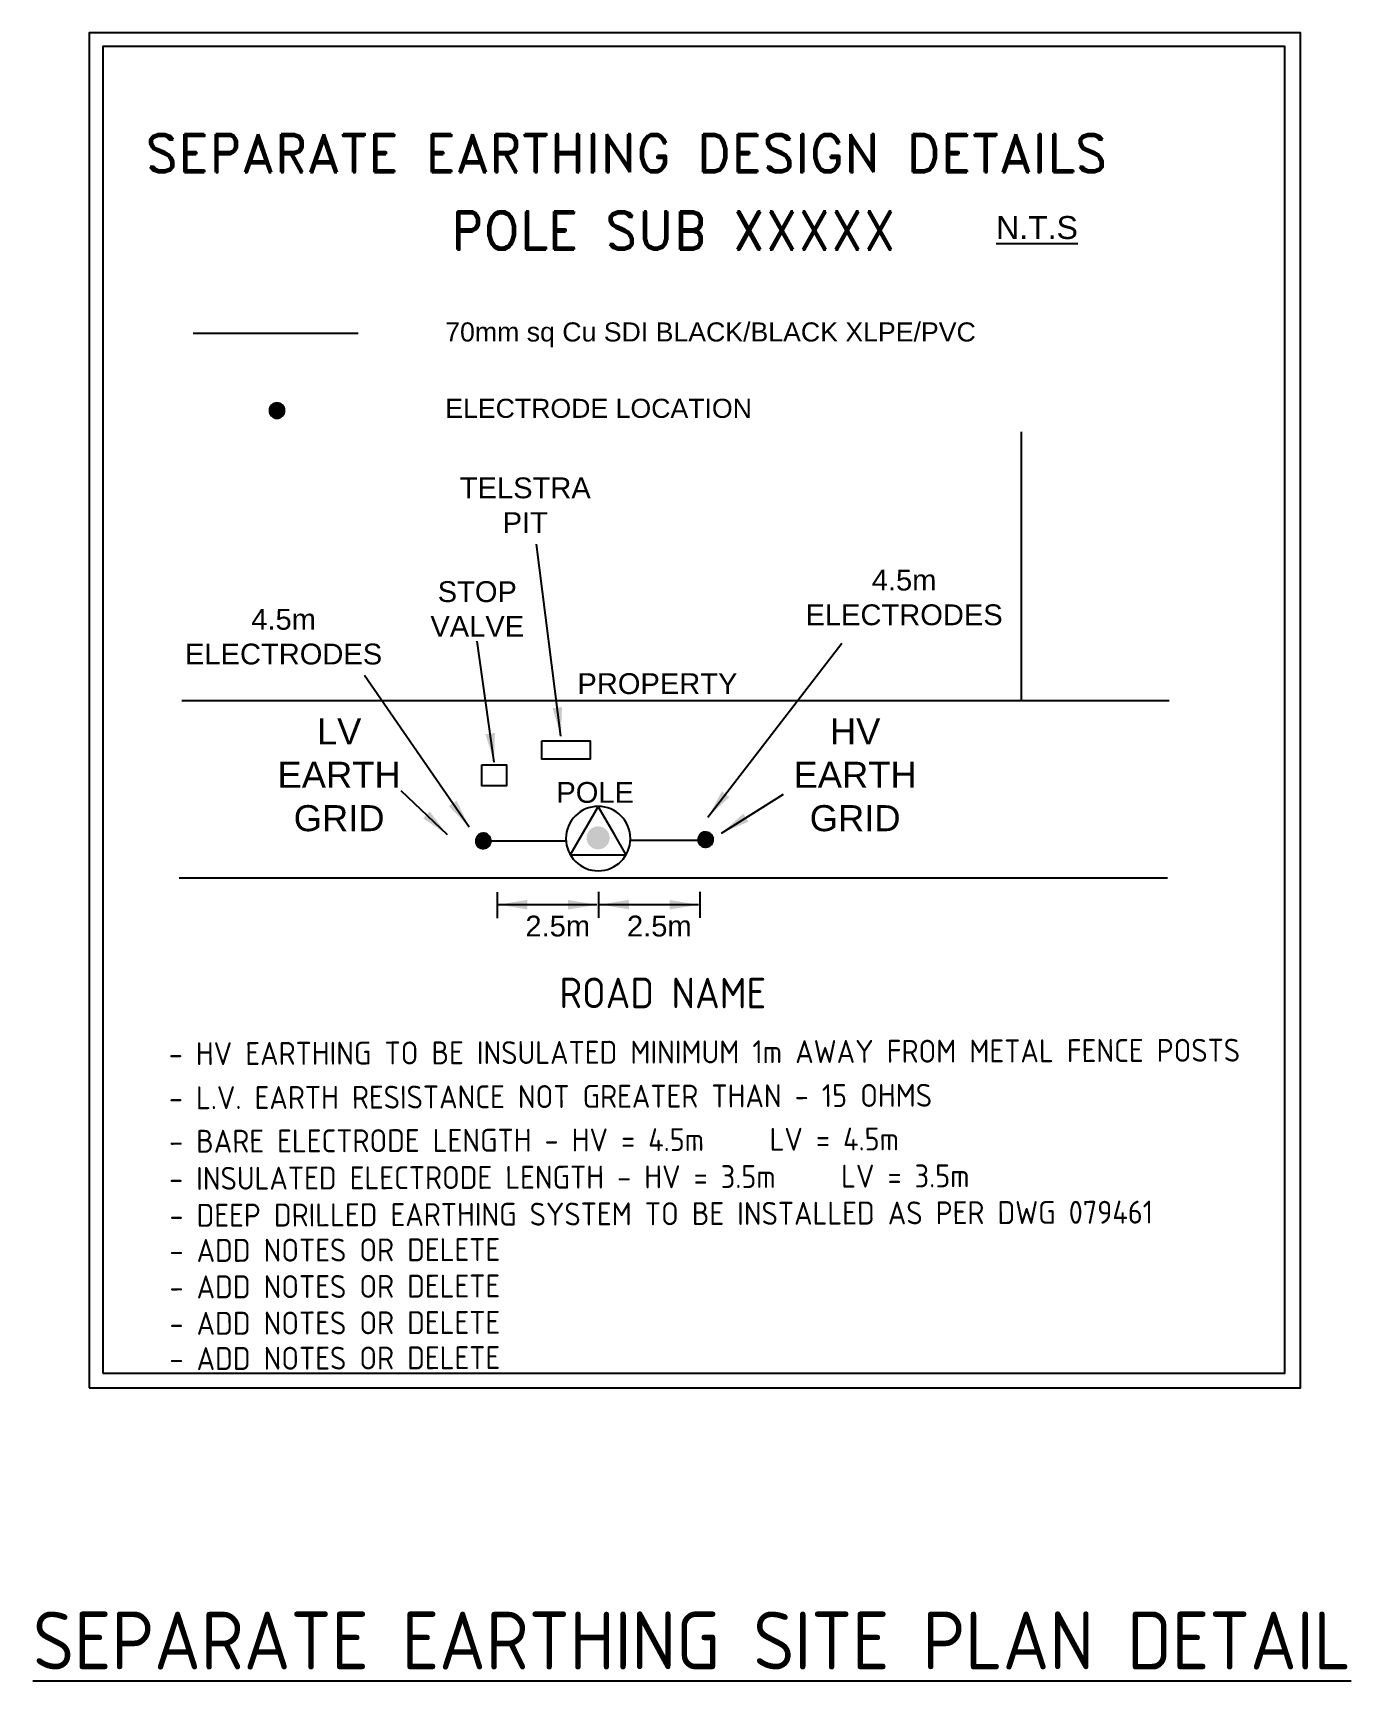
# Model space of a CAD drawing. Header units: metres. Extents: x 906 to 1020, y 252 to 394.
import ezdxf
from ezdxf.enums import TextEntityAlignment as Align

# ---------------------------------------------------------------- set-up
doc = ezdxf.new("R2010")
doc.units = ezdxf.units.M
doc.layers.get('0').update_dxf_attribs({"color": 6})
doc.layers.add('Earthing_SP_Misc', color=7, linetype='Continuous')
doc.styles.add('ARIAL', font='arial.ttf', dxfattribs={"height": 2})
doc.styles.add('Elec', font='romand__.ttf')
doc.styles.add('iecISOCP', font='isocp.shx')
doc.styles.add('ieISOCP', font='isocp.shx')
doc.styles.add('RoadName', font='arial.ttf', dxfattribs={"height": 2.5})
doc.styles.get("Standard").update_dxf_attribs({"font": 'arial.ttf'})
doc.linetypes.add('IECLCABIEE', pattern='A,6,-0.5,["IE",Standard,S=1.7,R=0,X=0.5,Y=-1],-2.8', length=9.3)
doc.dimstyles.new('GISCAD Dim Style', dxfattribs={"dimtxt": 2.5, "dimasz": 3, "dimexe": 1.25, "dimexo": 0.625, "dimtad": 1, "dimtoh": 1, "dimdec": 1, "dimtxsty": 'ARIAL', "dimcen": 2.5, "dimadec": 0, "dimazin": 0, "dimtfac": 1, "dimtdec": 1, "dimtmove": 0, "dimatfit": 3, "dimfxl": 1.25, "dimarcsym": 0})

# ---------------------------------------------------------------- blocks, each defined once
blk = doc.blocks.new('Pole Exist (M02)')
blk.add_hatch(color=256).paths.add_polyline_path([(-1, 0, 1), (1, 0, 1)])
blk.add_lwpolyline([(-1, 0, 1), (1, 0, 1)], format="xyb", close=True)
blk = doc.blocks.new('SUB_POLE_EXT')
blk.add_wipeout([(0, 4.22), (0.42, 4.2), (0.83, 4.14), (1.21, 4.05), (1.62, 3.9), (1.99, 3.72), (2.35, 3.51), (2.68, 3.26), (2.99, 2.99), (3.28, 2.66), (3.52, 2.34), (3.76, 1.92), (3.9, 1.62), (4.04, 1.23), (4.18, 0.63), (4.22, 0), (4.18, -0.61), (4.06, -1.15), (3.9, -1.62), (3.58, -2.24), (3.22, -2.73), (2.97, -3.01), (2.68, -3.26), (2.36, -3.5), (2, -3.72), (1.64, -3.89), (1.25, -4.03), (0.82, -4.14), (0.42, -4.2), (0, -4.22), (-0.41, -4.2), (-0.8, -4.15), (-1.21, -4.05), (-1.62, -3.9), (-1.99, -3.73), (-2.35, -3.51), (-2.68, -3.26), (-2.96, -3.02), (-3.23, -2.72), (-3.51, -2.35), (-3.71, -2.01), (-3.91, -1.6), (-4.05, -1.21), (-4.16, -0.76), (-4.22, -0.14), (-4.21, 0.39), (-4.14, 0.83), (-4.03, 1.27), (-3.9, 1.63), (-3.71, 2.02), (-3.5, 2.37), (-3.28, 2.67), (-2.99, 2.99), (-2.68, 3.27), (-2.33, 3.52), (-1.98, 3.73), (-1.63, 3.9), (-1.2, 4.05), (-0.78, 4.15), (-0.4, 4.21)])
blk.add_line((2.16, 0.48), (2.16, 0.48, 0))
blk.add_lwpolyline([(-4.22, 0, 1), (4.22, 0, 1)], format="xyb", close=True)
blk.add_lwpolyline([(2.14, 0.52), (0, 4.22), (-3.66, -2.11), (3.66, -2.11)], close=True)
for tag, height, flags, p in [('ASSET_NUM', 2.5, 8, (2, 2)), ('STREET_CODE', 0.2, 9, (1.5, 0)), ('CONSTRUCTED_VOLTAGE', 0.2, 9, (1.5, -0.2)), ('OPERATING_VOLTAGE', 0.2, 9, (1.5, -0.6)), ('OPERATED_BY', 0.2, 9, (1.5, -0.8)), ('ORIENTATION', 0.2, 9, (1.5, -1.2)), ('OWNED_BY', 0.2, 9, (1.5, -1.4)), ('SECONDARY_VOLTAGE', 0.2, 9, (1.5, -1.6)), ('STATE', 0.2, 9, (1.5, -1.8)), ('SUBSTATION_TYPE', 0.2, 9, (1.5, -2)), ('NO_PHASES', 0.2, 9, (1.5, -0.4)), ('MAINTAINED_BY', 0.2, 9, (1.5, -1)), ('USAGE', 0.2, 9, (1.5, -2.2)), ('STREETNAME', 0.2, 9, (1.5, -2.8)), ('SUBURB', 0.2, 9, (1.5, -3)), ('Z', 0.2, 1, (1.5, -3.4)), ('LEGEND', 0.2, 9, (1.5, -2.4)), ('LOCATION', 0.2, 9, (1.5, -2.6)), ('NOTES', 0.2, 9, (1.5, -3.2))]:
    blk.add_attdef(tag, text='', height=height, dxfattribs=dict(flags=flags)).set_placement(p, align=Align.MIDDLE_LEFT)
blk = doc.blocks.new('A$C67B82BF5')
at = {"layer": 'Earthing_SP_Misc', "linetype": 'IECLCABIEE', "lineweight": -3}
blk.add_line((8.98, 91.16), (23.24, 91.16), dxfattribs=at)
at = {"layer": 'Earthing_SP_Misc', "linetype": 'IECLCABIEE', "ltscale": 0.8}
for p, q in [((34.01, 47.27), (42.91, 47.28)), ((44.92, 47.33), (53.28, 47.34))]:
    blk.add_line(p, q, dxfattribs=at)
at = {"layer": 'Earthing_SP_Misc'}
for p, q in [((35.27, 42.84), (35.27, 40.59)), ((44.02, 42.88), (44.02, 40.62)), ((52.79, 42.88), (52.79, 40.62))]:
    blk.add_line(p, q, dxfattribs=at)
at = {"layer": 'Earthing_SP_Misc', "color": 7, "lineweight": -3}
blk.add_lwpolyline([(0, 0), (104.7, 0), (104.7, 117.1), (0, 117.1)], close=True, dxfattribs=at)
at = {"layer": 'Earthing_SP_Misc', "flags": 128}
for points in [[(80.59, 59.4), (80.59, 82.62)], [(8.01, 59.4), (93.35, 59.4)], [(7.77, 44.09), (93.21, 44.09)]]:
    blk.add_lwpolyline(points, dxfattribs=at)
at = {"layer": 'Earthing_SP_Misc'}
for points in [[(39.11, 55.91), (43.31, 55.91), (43.31, 54.32), (39.11, 54.32)], [(33.94, 53.84), (36.06, 53.84), (36.06, 52.03), (33.94, 52.03)]]:
    blk.add_lwpolyline(points, close=True, dxfattribs=at)
blk.add_circle((43.99, 47.53), 0.994, dxfattribs=at)
at = {"layer": 'Earthing_SP_Misc', "xscale": 0.6599999999999682, "yscale": 0.6599999999999682, "zscale": 0.33}
blk.add_blockref('Pole Exist (M02)', (16.23, 84.46), dxfattribs=at)
at = {"layer": 'Earthing_SP_Misc', "xscale": 0.660000000000003, "yscale": 0.660000000000003, "zscale": 0.33, "rotation": 274.1415942652498}
for p in [(34.06, 47.27), (53.28, 47.38)]:
    blk.add_blockref('Pole Exist (M02)', p, dxfattribs=at)
at = {"layer": 'Earthing_SP_Misc', "color": 7, "lineweight": -3, "style": 'Elec'}
for s, p in [('SEPARATE EARTHING DESIGN DETAILS', (4.85, 108.35)), ('POLE SUB XXXXX', (31.27, 101.67))]:
    blk.add_text(s, height=3.3, dxfattribs=at).set_placement(p, align=Align.TOP_LEFT)
at = {"layer": 'Earthing_SP_Misc', "style": 'ieISOCP'}
for s, height, rotation, p in [('ROAD NAME', 2.64, 359.9106, (40.64, 32.82)), ('- HV EARTHING TO BE INSULATED MINIMUM 1m AWAY FROM METAL FENCE POSTS', 1.98, 0.1965, (6.88, 27.88)), ('- L.V. EARTH RESISTANCE NOT GREATER THAN - 15 OHMS', 1.98, 0.1965, (6.89, 24.07)), ('- BARE ELECTRODE LENGTH - HV = 4.5m     LV = 4.5m', 1.98, 0.1965, (6.91, 20.31)), ('- INSULATED ELECTRODE LENGTH - HV = 3.5m     LV = 3.5m', 1.98, 0.1965, (6.91, 17.1)), ('- DEEP DRILLED EARTHING SYSTEM TO BE INSTALLED AS PER DWG 079461', 1.98, 0.1965, (6.94, 13.91)), ('- ADD NOTES OR DELETE', 1.98, 0.1965, (6.94, 10.87)), ('- ADD NOTES OR DELETE', 1.98, 0.1965, (6.94, 7.72)), ('- ADD NOTES OR DELETE', 1.98, 0.1965, (6.94, 4.57)), ('- ADD NOTES OR DELETE', 1.98, 0.1965, (6.94, 1.53))]:
    blk.add_text(s, height=height, rotation=rotation, dxfattribs=at).set_placement(p)
at = {"layer": 'Earthing_SP_Misc', "style": 'RoadName'}
for s, insert, char_height, width, attachment_point in [('{\\L\\C7;N.T.S}', (81.92, 101.27), 1.98, 9.7304, 2), ('{\\C7;TELSTRA PIT}', (37.69, 78.68), 1.8, 9.7304, 2), ('{\\C7;4.5m \\PELECTRODES}', (70.43, 70.71), 1.8, 8.8625, 2), ('{\\C7;STOP VALVE}', (33.54, 69.71), 1.8, 8.8, 2), ('{\\C7;4.5m \\PELECTRODES}', (16.8, 67.32), 1.8, 8.8625, 2), ('{\\H1.25x;\\C7;LV \\PEARTH\\PGRID}', (21.6, 57.86), 1.8, 14.9741, 2), ('{\\H1.25x;\\C7;HV \\PEARTH\\PGRID}', (66.2, 57.86), 1.8, 14.9741, 2), ('{\\C7;POLE 3}', (43.73, 52.36), 1.8, 7.273, 2), ('2.5m', (37.7, 40.81), 1.8, 3.9939, 1), ('2.5m', (46.48, 40.81), 1.8, 3.9939, 1)]:
    blk.add_mtext(s, dxfattribs=dict(at, insert=insert, char_height=char_height, width=width, attachment_point=attachment_point))
at = {"layer": 'Earthing_SP_Misc', "color": 7, "lineweight": -3, "insert": (9.32, 92.08), "char_height": 1.65, "width": 119.1181, "attachment_point": 1, "line_spacing_factor": 1.2}
blk.add_mtext('\\pi21.45;70mm sq Cu SDI BLACK/BLACK XLPE/PVC\\P\\pi0;\\P\\pi21.45;ELECTRODE LOCATION', dxfattribs=at)
at = {"layer": 'Earthing_SP_Misc', "insert": (49.11, 61.76), "char_height": 1.8, "width": 12.4218, "attachment_point": 2, "rotation": 359.9933, "style": 'RoadName'}
blk.add_mtext('{\\C7;PROPERTY}', dxfattribs=at)
at = {"layer": 'Earthing_SP_Misc'}
for points in [[(40.77, 56.31), (38.65, 72.91)], [(35, 54.07), (33.54, 64.52)], [(53.48, 49.33), (65.06, 64.35)], [(32.84, 48.46), (23.78, 61.55)], [(30.96, 47.8), (26.96, 51.59)], [(54.64, 47.94), (60, 51.31)], [(35.36, 41.76), (40.38, 41.77)], [(43.88, 41.75), (36.59, 41.75)], [(44.14, 41.76), (49.15, 41.77)], [(52.66, 41.75), (45.37, 41.75)]]:
    blk.add_leader(points, dimstyle='GISCAD Dim Style', override={"dimasz": 2.5, "dimgap": 0.625, "dimtad": 0}, dxfattribs=at)
at = {"layer": 'Earthing_SP_Misc', "xscale": 0.6599999999999682, "yscale": 0.6599999999999682, "zscale": 0.6599999999999682}
blk.add_blockref('SUB_POLE_EXT', (43.99, 47.47), dxfattribs=at)
at = {"layer": 'Earthing_SP_Misc'}
blk.add_hatch(color=256, dxfattribs=at).paths.add_polyline_path([(42.99, 47.53, 1), (44.98, 47.53, 1)])
at = {"layer": 'Earthing_SP_Misc', "color": 7, "lineweight": -3}
blk.add_lwpolyline([(1.17, 1.28), (103.34, 1.28), (103.34, 115.91), (1.17, 115.91)], close=True, dxfattribs=at)

msp = doc.modelspace()

# ---------------------------------------------------------------- block references
msp.add_blockref('A$C67B82BF5', (910.88, 277.2))

# ---------------------------------------------------------------- texts
at = {"insert": (962.98, 255.36), "char_height": 5, "width": 155.3148, "attachment_point": 5, "style": 'iecISOCP'}
msp.add_mtext('{\\LSEPARATE EARTHING SITE PLAN DETAIL}', dxfattribs=at)

doc.saveas('drawing.dxf')
